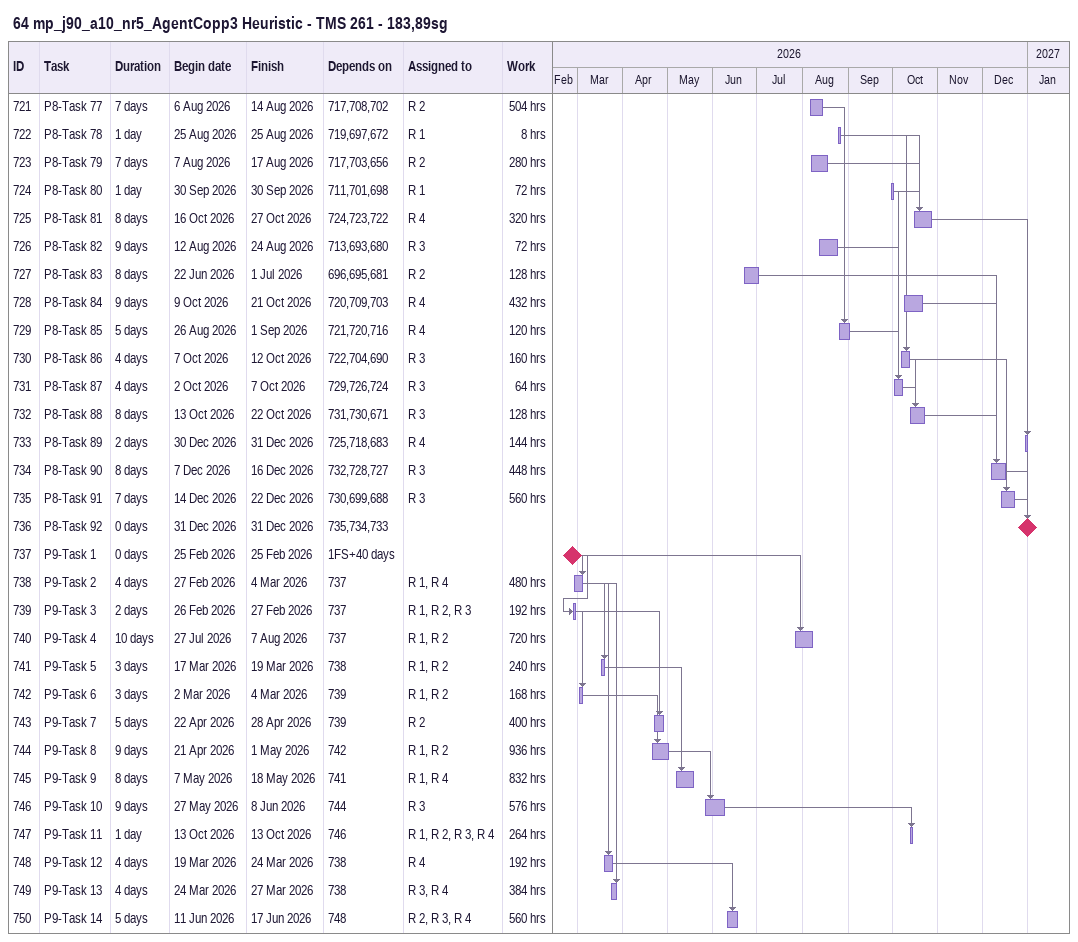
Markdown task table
64 mp_j90_a10_nr5_AgentCopp3 Heuristic - TMS 261 - 183,89sg

| ID | Task | Duration | Start | Finish | Predecessors | Resources | Work (h) |
|---|---|---|---|---|---|---|---|
| 721 | P8-Task 77 | 7d | 2026-08-06 | 2026-08-14 | 717, 708, 702 | R 2 | 504 |
| 722 | P8-Task 78 | 1d | 2026-08-25 | 2026-08-25 | 719, 697, 672 | R 1 | 8 |
| 723 | P8-Task 79 | 7d | 2026-08-07 | 2026-08-17 | 717, 703, 656 | R 2 | 280 |
| 724 | P8-Task 80 | 1d | 2026-09-30 | 2026-09-30 | 711, 701, 698 | R 1 | 72 |
| 725 | P8-Task 81 | 8d | 2026-10-16 | 2026-10-27 | 724, 723, 722 | R 4 | 320 |
| 726 | P8-Task 82 | 9d | 2026-08-12 | 2026-08-24 | 713, 693, 680 | R 3 | 72 |
| 727 | P8-Task 83 | 8d | 2026-06-22 | 2026-07-01 | 696, 695, 681 | R 2 | 128 |
| 728 | P8-Task 84 | 9d | 2026-10-09 | 2026-10-21 | 720, 709, 703 | R 4 | 432 |
| 729 | P8-Task 85 | 5d | 2026-08-26 | 2026-09-01 | 721, 720, 716 | R 4 | 120 |
| 730 | P8-Task 86 | 4d | 2026-10-07 | 2026-10-12 | 722, 704, 690 | R 3 | 160 |
| 731 | P8-Task 87 | 4d | 2026-10-02 | 2026-10-07 | 729, 726, 724 | R 3 | 64 |
| 732 | P8-Task 88 | 8d | 2026-10-13 | 2026-10-22 | 731, 730, 671 | R 3 | 128 |
| 733 | P8-Task 89 | 2d | 2026-12-30 | 2026-12-31 | 725, 718, 683 | R 4 | 144 |
| 734 | P8-Task 90 | 8d | 2026-12-07 | 2026-12-16 | 732, 728, 727 | R 3 | 448 |
| 735 | P8-Task 91 | 7d | 2026-12-14 | 2026-12-22 | 730, 699, 688 | R 3 | 560 |
| 736 | P8-Task 92 | 0d | 2026-12-31 | 2026-12-31 | 735, 734, 733 |  |  |
| 737 | P9-Task 1 | 0d | 2026-02-25 | 2026-02-25 | 1FS+40d |  |  |
| 738 | P9-Task 2 | 4d | 2026-02-27 | 2026-03-04 | 737 | R 1, R 4 | 480 |
| 739 | P9-Task 3 | 2d | 2026-02-26 | 2026-02-27 | 737 | R 1, R 2, R 3 | 192 |
| 740 | P9-Task 4 | 10d | 2026-07-27 | 2026-08-07 | 737 | R 1, R 2 | 720 |
| 741 | P9-Task 5 | 3d | 2026-03-17 | 2026-03-19 | 738 | R 1, R 2 | 240 |
| 742 | P9-Task 6 | 3d | 2026-03-02 | 2026-03-04 | 739 | R 1, R 2 | 168 |
| 743 | P9-Task 7 | 5d | 2026-04-22 | 2026-04-28 | 739 | R 2 | 400 |
| 744 | P9-Task 8 | 9d | 2026-04-21 | 2026-05-01 | 742 | R 1, R 2 | 936 |
| 745 | P9-Task 9 | 8d | 2026-05-07 | 2026-05-18 | 741 | R 1, R 4 | 832 |
| 746 | P9-Task 10 | 9d | 2026-05-27 | 2026-06-08 | 744 | R 3 | 576 |
| 747 | P9-Task 11 | 1d | 2026-10-13 | 2026-10-13 | 746 | R 1, R 2, R 3, R 4 | 264 |
| 748 | P9-Task 12 | 4d | 2026-03-19 | 2026-03-24 | 738 | R 4 | 192 |
| 749 | P9-Task 13 | 4d | 2026-03-24 | 2026-03-27 | 738 | R 3, R 4 | 384 |
| 750 | P9-Task 14 | 5d | 2026-06-11 | 2026-06-17 | 748 | R 2, R 3, R 4 | 560 |
